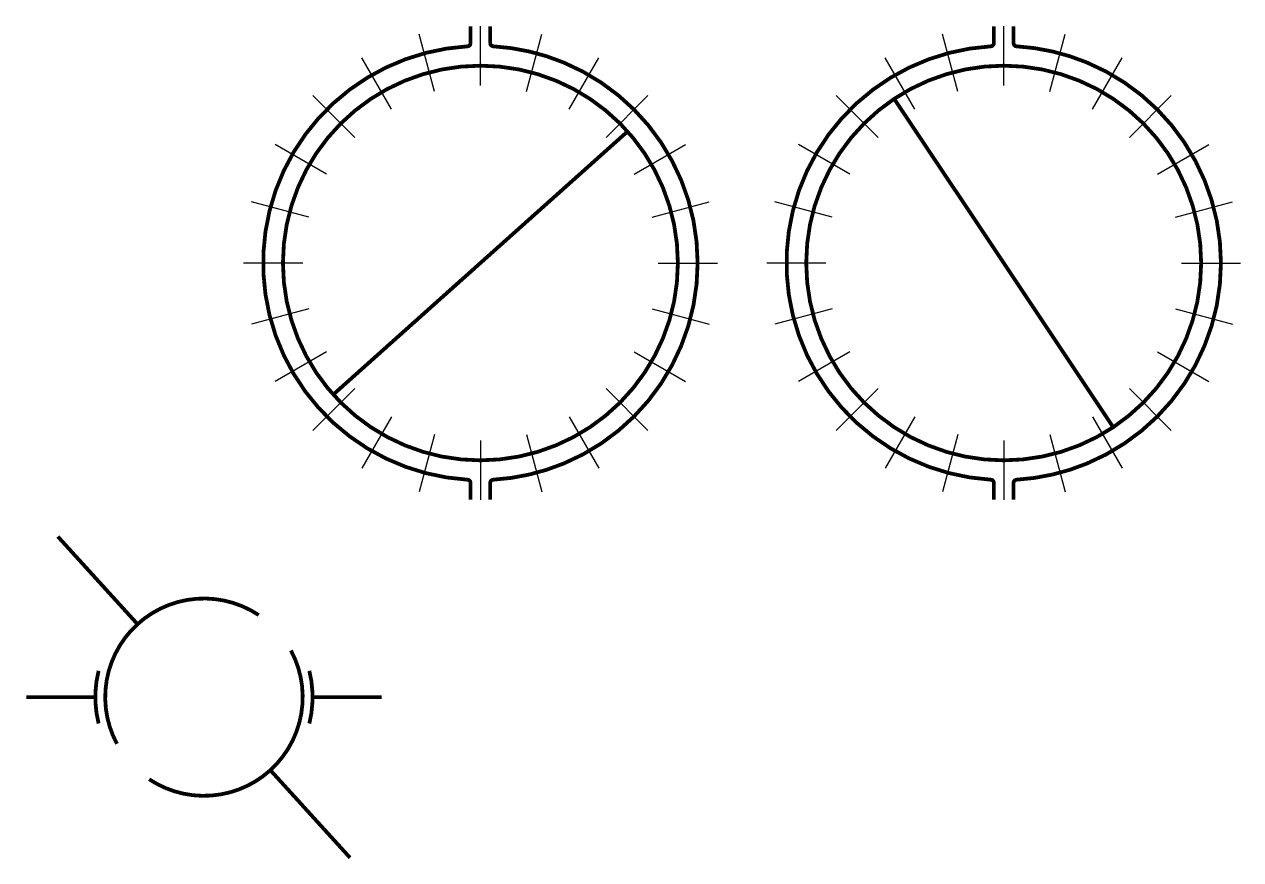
# Model space of a CAD drawing. Header units: inches. Extents: x 0 to 281, y -41 to 106.
# Drawn here: x 184.806 to 188.656, y 43.798 to 46.444 of the extents above; entities that cross this region are included whole.
import ezdxf

# ---------------------------------------------------------------- set-up
doc = ezdxf.new("R2010")
doc.units = ezdxf.units.IN
doc.header["$LTSCALE"] = 0.08
doc.header["$MEASUREMENT"] = 0

# ---------------------------------------------------------------- blocks, each defined once
blk = doc.blocks.new('*U2')
at = {"color": 0}
blk.add_line((-0.09375, 0), (0.09375, 0), dxfattribs=at)
blk = doc.blocks.new('*U3')
at = {"color": 0, "linetype": 'ByBlock', "lineweight": -2, "transparency": 16777216}
for p, rotation in [((186.25, 46.3438), 89.99999999999986), ((186.0802, 46.3214), 104.9999999999998), ((186.4198, 46.3214), 74.99999999999986), ((185.9219, 46.2558), 119.9999999999999), ((186.5781, 46.2558), 59.99999999999989), ((185.786, 46.1515), 134.9999999999999), ((186.714, 46.1515), 44.99999999999992), ((185.6817, 46.0156), 149.9999999999999), ((186.8183, 46.0156), 29.99999999999994), ((185.6161, 45.8573), 164.9999999999999), ((186.8839, 45.8573), 14.99999999999997), ((185.5938, 45.6875), 180), ((185.6161, 45.5177), 194.9999999999998), ((186.8839, 45.5177), 344.9999999999996), ((185.6817, 45.3594), 209.9999999999997), ((186.8183, 45.3594), 329.9999999999996), ((185.786, 45.2235), 224.9999999999999), ((186.714, 45.2235), 314.9999999999997), ((185.9219, 45.1192), 239.9999999999998), ((186.5781, 45.1192), 299.9999999999996), ((186.0802, 45.0536), 254.9999999999997), ((186.25, 45.0312), 269.9999999999997), ((186.4198, 45.0536), 284.9999999999997)]:
    blk.add_blockref('*U2', p, dxfattribs=dict(at, rotation=rotation))
blk.add_blockref('*U2', (186.9062, 45.6875), dxfattribs=at)
blk = doc.blocks.new('*U4')
at = {"color": 0}
blk.add_line((-0.09375, 0), (0.09375, 0), dxfattribs=at)
blk = doc.blocks.new('*U5')
at = {"color": 0, "linetype": 'ByBlock', "lineweight": -2, "transparency": 16777216}
for p, rotation in [((186.25, 46.3438), 89.99999999999986), ((186.0802, 46.3214), 104.9999999999998), ((186.4198, 46.3214), 74.99999999999986), ((185.9219, 46.2558), 119.9999999999999), ((186.5781, 46.2558), 59.99999999999989), ((185.786, 46.1515), 134.9999999999999), ((186.714, 46.1515), 44.99999999999992), ((185.6817, 46.0156), 149.9999999999999), ((186.8183, 46.0156), 29.99999999999994), ((185.6161, 45.8573), 164.9999999999999), ((186.8839, 45.8573), 14.99999999999997), ((185.5938, 45.6875), 180), ((185.6161, 45.5177), 194.9999999999998), ((186.8839, 45.5177), 344.9999999999996), ((185.6817, 45.3594), 209.9999999999997), ((186.8183, 45.3594), 329.9999999999996), ((185.786, 45.2235), 224.9999999999999), ((186.714, 45.2235), 314.9999999999997), ((185.9219, 45.1192), 239.9999999999998), ((186.5781, 45.1192), 299.9999999999996), ((186.0802, 45.0536), 254.9999999999997), ((186.25, 45.0312), 269.9999999999997), ((186.4198, 45.0536), 284.9999999999997)]:
    blk.add_blockref('*U4', p, dxfattribs=dict(at, rotation=rotation))
blk.add_blockref('*U4', (186.9062, 45.6875), dxfattribs=at)

msp = doc.modelspace()

# ---------------------------------------------------------------- linework, layer by layer
at = {"color": 0, "const_width": 0.012}
for points in [[(186.2188, 46.4375), (186.2188, 46.3838, -0.396986), (186.2093, 46.3738, 0.94251), (186.2093, 45.0012, -0.396986), (186.2188, 44.9912), (186.2188, 44.9375)], [(186.2812, 46.4375), (186.2812, 46.3838, 0.396986), (186.2907, 46.3738, -0.083575), (186.5131, 46.3227, -0.098491), (186.7361, 46.1736, -0.098491), (186.8852, 45.9506, -0.098491), (186.9375, 45.6875, -0.098491), (186.8852, 45.4244, -0.098491), (186.7361, 45.2014, -0.098491), (186.5131, 45.0523, -0.083575), (186.2907, 45.0012, 0.396986), (186.2812, 44.9912), (186.2812, 44.9375)], [(187.875, 46.4375), (187.875, 46.3838, -0.396986), (187.8656, 46.3738, 0.94251), (187.8656, 45.0012, -0.396986), (187.875, 44.9912), (187.875, 44.9375)], [(187.9375, 46.4375), (187.9375, 46.3838, 0.396986), (187.9469, 46.3738, -0.083575), (188.1693, 46.3227, -0.098491), (188.3924, 46.1736, -0.098491), (188.5414, 45.9506, -0.098491), (188.5938, 45.6875, -0.098491), (188.5414, 45.4244, -0.098491), (188.3924, 45.2014, -0.098491), (188.1693, 45.0523, -0.083575), (187.9469, 45.0012, 0.396986), (187.9375, 44.9912), (187.9375, 44.9375)], [(185.5483, 44.5725, 0.780776), (185.0997, 44.1646)], [(185.2017, 44.0525, 0.780776), (185.6503, 44.4604)]]:
    msp.add_lwpolyline(points, format="xyb", dxfattribs=at)
for points in [[(186.25, 45.0625, 0.098491), (186.4892, 45.1101, 0.098491), (186.6919, 45.2456, 0.098491), (186.8274, 45.4483, 0.098491), (186.875, 45.6875, 0.098491), (186.8274, 45.9267, 0.098491), (186.6919, 46.1294, 0.098491), (186.4892, 46.2649, 0.098491), (186.25, 46.3125, 0.098491), (186.0108, 46.2649, 0.098491), (185.8081, 46.1294, 0.098491), (185.6726, 45.9267, 0.098491), (185.625, 45.6875, 0.098491), (185.6726, 45.4483, 0.098491), (185.8081, 45.2456, 0.098491), (186.0108, 45.1101, 0.098491)], [(187.9062, 45.0625, 0.098491), (188.1454, 45.1101, 0.098491), (188.3482, 45.2456, 0.098491), (188.4837, 45.4483, 0.098491), (188.5312, 45.6875, 0.098491), (188.4837, 45.9267, 0.098491), (188.3482, 46.1294, 0.098491), (188.1454, 46.2649, 0.098491), (187.9062, 46.3125, 0.098491), (187.6671, 46.2649, 0.098491), (187.4643, 46.1294, 0.098491), (187.3288, 45.9267, 0.098491), (187.2812, 45.6875, 0.098491), (187.3288, 45.4483, 0.098491), (187.4643, 45.2456, 0.098491), (187.6671, 45.1101, 0.098491)]]:
    msp.add_lwpolyline(points, format="xyb", close=True, dxfattribs=at)
for points in [[(188.2529, 45.1675), (187.5596, 46.2075)], [(185.7842, 45.2708), (186.7158, 46.1042)], [(185.1648, 44.5437), (184.9125, 44.8212)], [(185.5852, 44.0813), (185.8375, 43.8038)]]:
    msp.add_lwpolyline(points, dxfattribs=at)
at = {"color": 8, "const_width": 0.012}
for points in [[(185.0415, 44.2291, -0.123106), (185.0415, 44.3959, 1.961603)], [(185.7085, 44.2291, 0.123106), (185.7085, 44.3959, -1.961603)]]:
    msp.add_lwpolyline(points, format="xyb", dxfattribs=at)
for points in [[(185.0312, 44.3125), (184.8125, 44.3125)], [(185.7188, 44.3125), (185.9375, 44.3125)]]:
    msp.add_lwpolyline(points, dxfattribs=at)

# ---------------------------------------------------------------- block references
at = {"color": 0}
for name, p in [('*U3', (0, 0)), ('*U5', (1.6562, 0))]:
    msp.add_blockref(name, p, dxfattribs=at)

doc.saveas('drawing.dxf')
